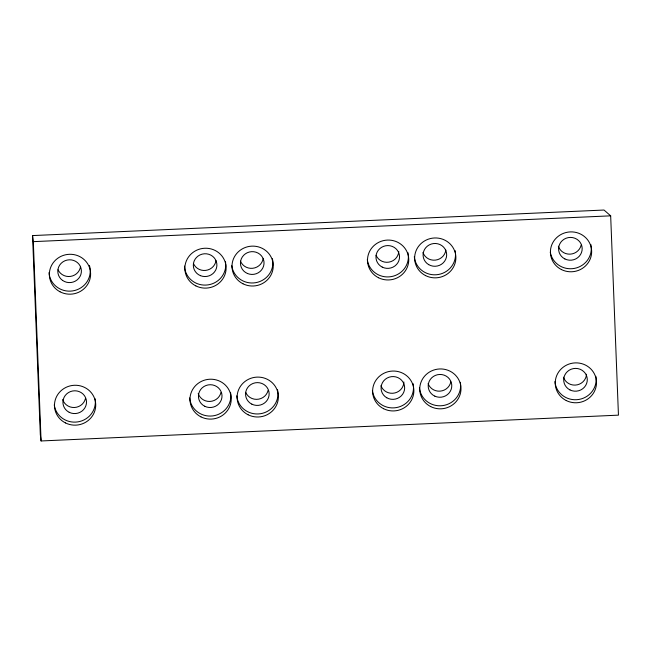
<?xml version="1.0" encoding="UTF-8"?>
<svg xmlns="http://www.w3.org/2000/svg" width="651" height="651" viewBox="0 0 651 651"><rect width="100%" height="100%" fill="white"/><g stroke="black" fill="none" stroke-linecap="round" stroke-linejoin="round"><path stroke-width="0.98" d="M32.55 235.581L604.022 210.037L610.671 215.839L618.45 415.151L41.086 440.963L40.313 434.542L32.55 235.581L33.307 241.643L41.086 440.963M33.307 241.643L610.671 215.839M596.121 378.874A20.645 19.945 -7.1 0 1 576.721 399.706A20.645 19.945 -7.1 0 1 554.929 381.584M595.844 376.278A20.645 19.945 -7.1 0 1 596.064 378.011M590.823 244.434A20.645 19.945 -7.1 0 1 574.564 268.367A20.645 19.945 -7.1 0 1 550.315 252.319M455.505 253.955A20.645 19.945 -7.1 0 1 436.105 274.779A20.645 19.945 -7.1 0 1 414.313 256.657M455.057 250.505A20.645 19.945 -7.1 0 1 455.448 253.093M407.925 252.612A20.645 19.945 -7.1 0 1 391.21 276.626A20.645 19.945 -7.1 0 1 367.278 259.635M460.338 382.34A20.645 19.945 -7.1 0 1 442.566 405.63A20.645 19.945 -7.1 0 1 419.431 387.638M413.035 383.585A20.645 19.945 -7.1 0 1 396.329 407.599A20.645 19.945 -7.1 0 1 372.388 390.608M277.529 389.648A20.645 19.945 -7.1 0 1 260.376 413.735A20.645 19.945 -7.1 0 1 236.793 395.8M272.419 258.667A20.645 19.945 -7.1 0 1 255.713 282.68A20.645 19.945 -7.1 0 1 231.772 265.689M225.734 264.225A20.645 19.945 -7.1 0 1 205.895 285.081A20.645 19.945 -7.1 0 1 184.493 266.064M225.458 261.629A20.645 19.945 -7.1 0 1 225.685 263.362M230.568 392.61A20.645 19.945 -7.1 0 1 212.796 415.899A20.645 19.945 -7.1 0 1 189.661 397.907M95.062 398.664A20.645 19.945 -7.1 0 1 77.738 421.897A20.645 19.945 -7.1 0 1 54.245 404.832M90.245 270.645A20.645 19.945 -7.1 0 1 70.454 291.135A20.645 19.945 -7.1 0 1 49.012 272.623M89.431 265.502A20.645 19.945 -7.1 0 1 90.204 269.783M268.098 390.397A11.799 11.393 -7.1 0 1 245.679 392.35M220.966 392.504A11.799 11.393 -7.1 0 1 198.205 393.521M85.46 398.558A11.799 11.393 -7.1 0 1 62.699 399.576M216.026 260.636A11.799 11.393 -7.1 0 1 193.404 263.395M263.134 258.667A11.799 11.393 -7.1 0 1 240.488 261.157M398.77 251.384A11.799 11.393 -7.1 0 1 376.075 255.306M403.897 382.023A11.799 11.393 -7.1 0 1 380.949 385.677M450.817 381.86A11.799 11.393 -7.1 0 1 428.098 383.61M586.518 374.203A11.799 11.393 -7.1 0 1 563.481 377.198M581.131 245.199A11.799 11.393 -7.1 0 1 558.363 246.216M445.845 250.008A11.799 11.393 -7.1 0 1 422.947 252.515M80.569 266.34A11.799 11.393 -7.1 0 1 58.045 269.774M569.991 389.925A11.799 11.393 -7.1 0 0 587.283 379.273A11.799 11.393 -7.1 0 0 569.218 370.199A11.799 11.393 -7.1 0 0 569.991 389.925M566.24 400.552A20.645 19.945 -7.1 0 0 596.495 381.909A20.645 19.945 -7.1 0 0 564.889 366.025A20.645 19.945 -7.1 0 0 566.24 400.552M564.881 258.943A11.799 11.393 -7.1 0 0 582.173 248.291A11.799 11.393 -7.1 0 0 564.108 239.218A11.799 11.393 -7.1 0 0 564.881 258.943M561.398 269.555A20.645 19.945 -7.1 0 0 591.653 250.912A20.645 19.945 -7.1 0 0 560.047 235.035A20.645 19.945 -7.1 0 0 561.398 269.555M428.716 264.648A11.799 11.393 -7.1 0 0 446.667 255.078A11.799 11.393 -7.1 0 0 429.261 244.898A11.799 11.393 -7.1 0 0 428.716 264.648M425.624 275.625A20.645 19.945 -7.1 0 0 455.879 256.982A20.645 19.945 -7.1 0 0 424.273 241.106A20.645 19.945 -7.1 0 0 425.624 275.625M382.243 267.105A11.799 11.393 -7.1 0 0 399.535 256.453A11.799 11.393 -7.1 0 0 381.478 247.38A11.799 11.393 -7.1 0 0 382.243 267.105M378.491 277.733A20.645 19.945 -7.1 0 0 408.747 259.09A20.645 19.945 -7.1 0 0 377.141 243.214A20.645 19.945 -7.1 0 0 378.491 277.733M434.835 396.15A11.799 11.393 -7.1 0 0 451.753 384.953A11.799 11.393 -7.1 0 0 433.387 376.465A11.799 11.393 -7.1 0 0 434.835 396.15M430.734 406.606A20.645 19.945 -7.1 0 0 460.989 387.963A20.645 19.945 -7.1 0 0 429.391 372.087A20.645 19.945 -7.1 0 0 430.734 406.606M386.767 397.769A11.799 11.393 -7.1 0 0 404.653 388.086A11.799 11.393 -7.1 0 0 387.166 378.028A11.799 11.393 -7.1 0 0 386.767 397.769M383.602 408.714A20.645 19.945 -7.1 0 0 413.857 390.071A20.645 19.945 -7.1 0 0 382.259 374.187A20.645 19.945 -7.1 0 0 383.602 408.714M251.847 404.149A11.799 11.393 -7.1 0 0 269.14 393.489A11.799 11.393 -7.1 0 0 251.083 384.415A11.799 11.393 -7.1 0 0 251.847 404.149M248.096 414.768A20.645 19.945 -7.1 0 0 278.359 396.125A20.645 19.945 -7.1 0 0 246.753 380.249A20.645 19.945 -7.1 0 0 248.096 414.768M247.453 273.493A11.799 11.393 -7.1 0 0 263.972 261.751A11.799 11.393 -7.1 0 0 245.313 253.874A11.799 11.393 -7.1 0 0 247.453 273.493M242.986 283.787A20.645 19.945 -7.1 0 0 273.241 265.144A20.645 19.945 -7.1 0 0 241.643 249.268A20.645 19.945 -7.1 0 0 242.986 283.787M200.451 275.658A11.799 11.393 -7.1 0 0 216.824 263.72A11.799 11.393 -7.1 0 0 198.067 256.063A11.799 11.393 -7.1 0 0 200.451 275.658M195.853 285.895A20.645 19.945 -7.1 0 0 226.109 267.252A20.645 19.945 -7.1 0 0 194.511 251.376A20.645 19.945 -7.1 0 0 195.853 285.895M204.723 406.248A11.799 11.393 -7.1 0 0 222.007 395.596A11.799 11.393 -7.1 0 0 203.95 386.523A11.799 11.393 -7.1 0 0 204.723 406.248M200.964 416.876A20.645 19.945 -7.1 0 0 231.227 398.233A20.645 19.945 -7.1 0 0 199.621 382.357A20.645 19.945 -7.1 0 0 200.964 416.876M69.218 412.311A11.799 11.393 -7.1 0 0 86.502 401.659A11.799 11.393 -7.1 0 0 68.445 392.586A11.799 11.393 -7.1 0 0 69.218 412.311M65.466 422.93A20.645 19.945 -7.1 0 0 95.721 404.287A20.645 19.945 -7.1 0 0 64.115 388.411A20.645 19.945 -7.1 0 0 65.466 422.93M62.594 280.426A11.799 11.393 -7.1 0 0 81.326 272.395A11.799 11.393 -7.1 0 0 64.905 260.782A11.799 11.393 -7.1 0 0 62.594 280.426M60.014 291.786A20.645 19.945 -7.1 0 0 90.619 273.68A20.645 19.945 -7.1 0 0 59.331 257.235A20.645 19.945 -7.1 0 0 60.014 291.786"/></g></svg>
